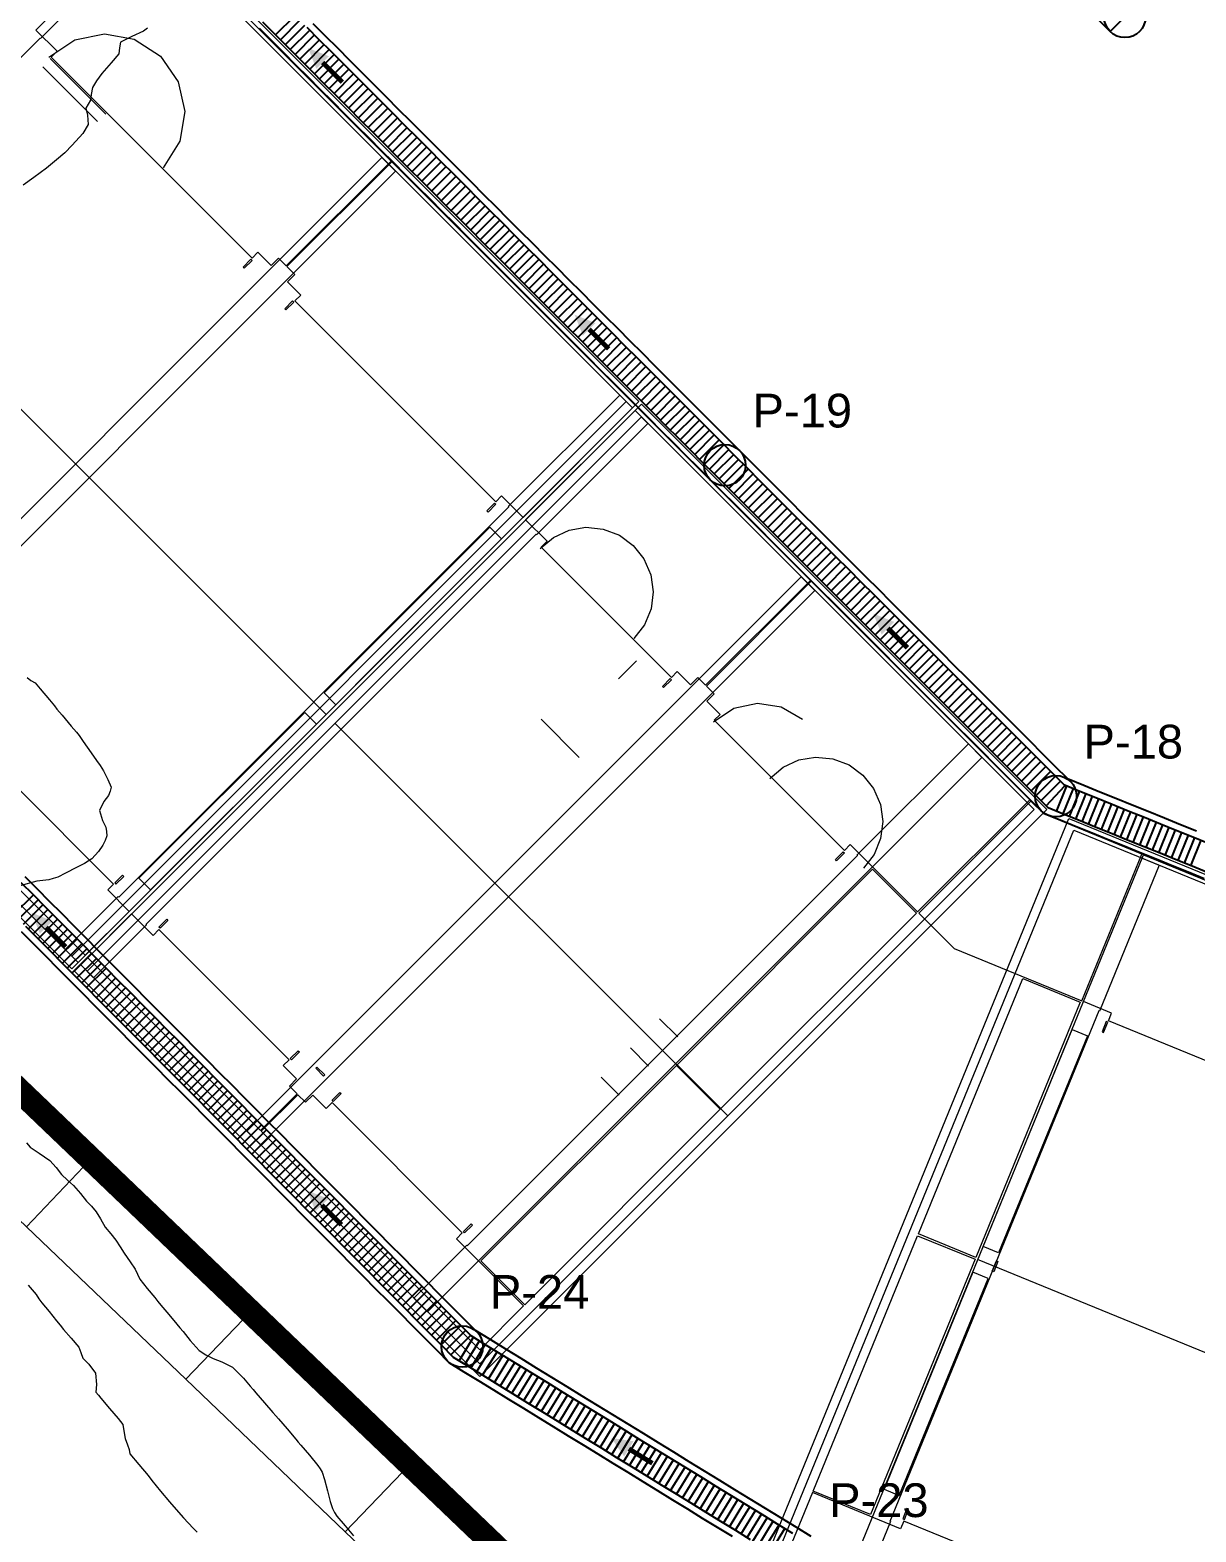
# Model space of a CAD drawing. Header units: metres. Extents: x 354768 to 355417, y 9249536 to 9250102.
# Drawn here: x 354851.92 to 354868.83, y 9249812.73 to 9249834.51 of the extents above; entities that cross this region are included whole.
import ezdxf
from ezdxf.enums import TextEntityAlignment as Align

# ---------------------------------------------------------------- set-up
doc = ezdxf.new("R2010")
doc.units = ezdxf.units.M
doc.header["$LTSCALE"] = 0.25
doc.linetypes.add('DASHED', pattern=[1.524, 1.27, -0.254])
for name, color, linetype, lineweight in [('ARQ-BASE', 8, 'CONTINUOUS', 13), ('ARQ-TECHO', 8, 'CONTINUOUS', 13), ('ARQ-VEREDA', 9, 'CONTINUOUS', 9), ('CUNETA-S1', 5, 'CONTINUOUS', 35), ('LIMITE-INTERV', 1, 'DASHED', 70)]:
    doc.layers.add(name, color=color, linetype=linetype, lineweight=lineweight)
for name, color, linetype, true_color in [('CUN-FLUJO', 1, 'CONTINUOUS', 0xe60000), ('CUN-REJ-BORDE', 4, 'CONTINUOUS', 0x00aae6), ('CUN-REJ-PLATINA', 4, 'CONTINUOUS', 0x78cdf0)]:
    doc.layers.add(name, color=color, linetype=linetype, true_color=true_color)
doc.layers.add('CURVAS', color=33, linetype='CONTINUOUS', lineweight=13, true_color=0xb08860)
doc.layers.add('NUDOS', color=7, linetype='CONTINUOUS')
doc.layers.add('TEXTOS', color=7, linetype='CONTINUOUS')
doc.styles.get("Standard").update_dxf_attribs({"font": 'arial.ttf'})

# ---------------------------------------------------------------- blocks, each defined once
blk = doc.blocks.new('ARQUITECTURA_BASE')
at = {"layer": 'ARQ-BASE'}
for points in [[(354858.593, 9249827.301), (354856.189, 9249824.897)], [(354858.762, 9249827.131), (354858.593, 9249827.301)], [(354856.358, 9249824.727), (354858.762, 9249827.131)], [(354856.189, 9249824.897), (354856.358, 9249824.727)], [(354855.906, 9249824.614), (354853.502, 9249822.21)], [(354853.671, 9249822.04), (354856.075, 9249824.444)], [(354856.075, 9249824.444), (354855.906, 9249824.614)], [(354853.502, 9249822.21), (354853.671, 9249822.04)], [(354865.746, 9249816.869), (354867.034, 9249820.016)], [(354867.256, 9249819.925), (354865.968, 9249816.778)], [(354867.034, 9249820.016), (354867.256, 9249819.925)], [(354865.968, 9249816.778), (354865.746, 9249816.869)], [(354865.595, 9249816.499), (354864.307, 9249813.352)], [(354864.529, 9249813.261), (354865.817, 9249816.408)], [(354865.817, 9249816.408), (354865.595, 9249816.499)], [(354864.307, 9249813.352), (354864.529, 9249813.261)]]:
    blk.add_lwpolyline(points, dxfattribs=at)
at = {"layer": 'ARQ-TECHO'}
for points in [[(354838.681, 9249851.194), (354860.753, 9249829.122)], [(354838.681, 9249851.01), (354860.569, 9249829.122)], [(354856.217, 9249824.586), (354834.236, 9249846.566)], [(354852.529, 9249820.898), (354830.457, 9249842.97)], [(354852.529, 9249821.082), (354830.641, 9249842.97)], [(354853.689, 9249836.002), (354852.073, 9249834.386)], [(354852.193, 9249834.117), (354852.571, 9249834.369), (354853.001, 9249834.455), (354853.432, 9249834.376), (354853.813, 9249834.13), (354854.071, 9249833.757), (354854.165, 9249833.329), (354854.093, 9249832.897), (354853.854, 9249832.511)], [(354852.07, 9249834.39), (354846.413, 9249828.733)], [(354852.073, 9249834.386), (354852.07, 9249834.39)], [(354853.021, 9249833.29), (354852.215, 9249834.096)], [(354852.901, 9249833.184), (354852.109, 9249833.976)], [(354848.987, 9249824.625), (354857.026, 9249832.663)], [(354857.224, 9249832.465), (354849.185, 9249824.427)], [(354857.026, 9249832.663), (354857.224, 9249832.465)], [(354860.474, 9249829.217), (354858.858, 9249827.601)], [(354860.661, 9249829.03), (354860.474, 9249829.217)], [(354860.753, 9249829.122), (354852.529, 9249820.898)], [(354860.569, 9249829.122), (354852.529, 9249821.082)], [(354860.788, 9249829.086), (354852.565, 9249820.863)], [(354852.621, 9249820.99), (354860.661, 9249829.03)], [(354852.657, 9249820.955), (354860.697, 9249828.994)], [(354860.697, 9249828.994), (354860.884, 9249828.807)], [(354866.668, 9249823.207), (354860.788, 9249829.086)], [(354860.788, 9249828.902), (354852.749, 9249820.863)], [(354860.884, 9249828.807), (354859.268, 9249827.191)], [(354866.484, 9249823.207), (354860.788, 9249828.902)], [(354858.865, 9249827.594), (354853.208, 9249821.938)], [(354858.858, 9249827.601), (354858.865, 9249827.594)], [(354859.321, 9249826.99), (354859.514, 9249827.153), (354859.739, 9249827.257), (354859.984, 9249827.299), (354860.235, 9249827.274), (354860.471, 9249827.184), (354860.671, 9249827.037), (354860.825, 9249826.843), (354860.925, 9249826.612), (354860.96, 9249826.362), (354860.928, 9249826.116), (354860.832, 9249825.886), (354860.677, 9249825.687)], [(354859.261, 9249827.198), (354853.604, 9249821.541)], [(354859.268, 9249827.191), (354859.261, 9249827.198)], [(354855.068, 9249818.543), (354863.108, 9249826.583)], [(354863.108, 9249826.583), (354863.306, 9249826.385)], [(354863.306, 9249826.385), (354855.266, 9249818.345)], [(354860.72, 9249825.365), (354860.458, 9249825.103)], [(354861.832, 9249824.48), (354862.131, 9249824.677), (354862.472, 9249824.749), (354862.815, 9249824.695), (354863.126, 9249824.515)], [(354856.344, 9249824.458), (354862.04, 9249818.763)], [(354859.334, 9249824.517), (354859.888, 9249823.962)], [(354862.652, 9249823.659), (354862.845, 9249823.822), (354863.07, 9249823.926), (354863.314, 9249823.968), (354863.565, 9249823.944), (354863.801, 9249823.854), (354864.001, 9249823.707), (354864.156, 9249823.513), (354864.256, 9249823.281), (354864.29, 9249823.031), (354864.258, 9249822.785), (354864.163, 9249822.556), (354864.008, 9249822.357)], [(354865.53, 9249824.161), (354863.914, 9249822.546)], [(354865.728, 9249823.963), (354865.53, 9249824.161)], [(354857.688, 9249815.924), (354865.728, 9249823.963)], [(354858.444, 9249814.983), (354866.668, 9249823.207)], [(354858.444, 9249815.167), (354866.484, 9249823.207)], [(354862.585, 9249812.312), (354866.989, 9249823.075)], [(354862.754, 9249812.383), (354867.06, 9249822.906)], [(354866.989, 9249823.075), (354884.032, 9249816.101)], [(354867.06, 9249822.906), (354883.863, 9249816.03)], [(354863.921, 9249822.538), (354858.264, 9249816.882)], [(354863.745, 9249811.977), (354868.051, 9249822.501)], [(354863.914, 9249822.546), (354863.921, 9249822.538)], [(354868.051, 9249822.501), (354868.296, 9249822.4)], [(354868.296, 9249822.4), (354867.43, 9249820.285)], [(354853.201, 9249821.945), (354852.434, 9249821.177)], [(354853.208, 9249821.938), (354853.201, 9249821.945)], [(354853.611, 9249821.534), (354852.844, 9249820.767)], [(354853.604, 9249821.541), (354853.611, 9249821.534)], [(354852.434, 9249821.177), (354852.621, 9249820.99)], [(354852.844, 9249820.767), (354852.657, 9249820.955)], [(354852.565, 9249820.863), (354858.444, 9249814.983)], [(354852.749, 9249820.863), (354858.444, 9249815.167)], [(354867.421, 9249820.289), (354864.391, 9249812.885)], [(354867.43, 9249820.285), (354867.421, 9249820.289)], [(354861.315, 9249819.912), (354861.053, 9249820.173)], [(354860.891, 9249819.487), (354860.629, 9249819.749)], [(354860.467, 9249819.063), (354860.205, 9249819.325)], [(354855.266, 9249818.345), (354855.068, 9249818.543)], [(354858.257, 9249816.889), (354857.49, 9249816.121)], [(354858.264, 9249816.882), (354858.257, 9249816.889)], [(354865.656, 9249816.689), (354881.575, 9249810.176)], [(354857.49, 9249816.121), (354857.688, 9249815.924)], [(354864.401, 9249812.881), (354863.99, 9249811.877)], [(354864.391, 9249812.885), (354864.401, 9249812.881)]]:
    blk.add_lwpolyline(points, dxfattribs=at)
for points in [[(354855.124, 9249831.187), (354855.142, 9249831.169), (354855.029, 9249831.056), (354855.011, 9249831.073), (354855.124, 9249831.187)], [(354855.729, 9249830.582), (354855.747, 9249830.564), (354855.634, 9249830.451), (354855.616, 9249830.469), (354855.729, 9249830.582)], [(354858.66, 9249827.651), (354858.678, 9249827.633), (354858.565, 9249827.52), (354858.547, 9249827.538), (354858.66, 9249827.651)], [(354861.206, 9249825.105), (354861.223, 9249825.088), (354861.11, 9249824.974), (354861.093, 9249824.992), (354861.206, 9249825.105)], [(354863.716, 9249822.595), (354863.734, 9249822.577), (354863.62, 9249822.464), (354863.603, 9249822.482), (354863.716, 9249822.595)], [(354853.282, 9249822.238), (354853.265, 9249822.256), (354853.152, 9249822.143), (354853.169, 9249822.125), (354853.282, 9249822.238)], [(354853.905, 9249821.616), (354853.922, 9249821.598), (354853.809, 9249821.485), (354853.792, 9249821.503), (354853.905, 9249821.616)], [(354867.492, 9249819.974), (354867.553, 9249820.122), (354867.529, 9249820.131), (354867.469, 9249819.983), (354867.492, 9249819.974)], [(354855.81, 9249819.71), (354855.828, 9249819.692), (354855.715, 9249819.579), (354855.697, 9249819.597), (354855.81, 9249819.71)], [(354856.196, 9249819.36), (354856.178, 9249819.342), (354856.065, 9249819.456), (354856.083, 9249819.473), (354856.196, 9249819.36)], [(354856.415, 9249819.105), (354856.433, 9249819.088), (354856.32, 9249818.975), (354856.302, 9249818.992), (354856.415, 9249819.105)], [(354858.321, 9249817.2), (354858.338, 9249817.182), (354858.225, 9249817.069), (354858.208, 9249817.087), (354858.321, 9249817.2)], [(354865.96, 9249816.652), (354865.899, 9249816.504), (354865.876, 9249816.513), (354865.937, 9249816.661), (354865.96, 9249816.652)], [(354864.602, 9249812.912), (354864.663, 9249813.06), (354864.64, 9249813.07), (354864.579, 9249812.922), (354864.602, 9249812.912)]]:
    blk.add_lwpolyline(points, close=True, dxfattribs=at)
at = {"layer": 'ARQ-VEREDA'}
for points in [[(354853.634, 9249836.135), (354852.008, 9249834.508)], [(354857.159, 9249832.61), (354853.634, 9249836.135)], [(354852.008, 9249834.508), (354852.314, 9249834.202)], [(354852.314, 9249834.202), (354852.229, 9249834.117)], [(354852.229, 9249834.117), (354855.142, 9249831.204)], [(354855.639, 9249831.089), (354857.159, 9249832.61)], [(354857.17, 9249832.599), (354855.649, 9249831.079)], [(354860.7, 9249829.069), (354857.17, 9249832.599)], [(354855.142, 9249831.204), (354855.227, 9249831.289)], [(354855.227, 9249831.289), (354855.421, 9249831.095)], [(354855.421, 9249831.095), (354855.527, 9249831.201)], [(354855.527, 9249831.201), (354855.639, 9249831.089)], [(354855.649, 9249831.079), (354855.761, 9249830.967)], [(354855.761, 9249830.967), (354855.655, 9249830.861)], [(354855.655, 9249830.861), (354855.849, 9249830.667)], [(354855.849, 9249830.667), (354855.764, 9249830.582)], [(354855.764, 9249830.582), (354858.678, 9249827.669)], [(354859.074, 9249827.442), (354860.7, 9249829.069)], [(354859.109, 9249827.407), (354860.735, 9249829.033)], [(354860.735, 9249829.033), (354863.24, 9249826.528)], [(354858.678, 9249827.669), (354858.762, 9249827.754)], [(354858.762, 9249827.754), (354859.074, 9249827.442)], [(354859.42, 9249827.096), (354859.109, 9249827.407)], [(354859.335, 9249827.011), (354859.42, 9249827.096)], [(354861.223, 9249825.123), (354859.335, 9249827.011)], [(354863.24, 9249826.528), (354861.72, 9249825.008)], [(354861.731, 9249824.997), (354863.251, 9249826.518)], [(354863.251, 9249826.518), (354866.421, 9249823.348)], [(354861.308, 9249825.208), (354861.223, 9249825.123)], [(354861.503, 9249825.013), (354861.308, 9249825.208)], [(354861.609, 9249825.119), (354861.503, 9249825.013)], [(354861.72, 9249825.008), (354861.609, 9249825.119)], [(354853.134, 9249822.125), (354850.221, 9249825.038)], [(354861.842, 9249824.886), (354861.731, 9249824.997)], [(354861.736, 9249824.78), (354861.842, 9249824.886)], [(354849.194, 9249824.623), (354852.724, 9249821.093)], [(354861.93, 9249824.586), (354861.736, 9249824.78)], [(354861.846, 9249824.501), (354861.93, 9249824.586)], [(354863.734, 9249822.613), (354861.846, 9249824.501)], [(354866.421, 9249823.348), (354864.794, 9249821.722)], [(354866.438, 9249823.33), (354864.812, 9249821.704), (354865.326, 9249821.19), (354867.177, 9249820.432), (354868.048, 9249822.561), (354866.626, 9249823.143), (354866.438, 9249823.33)], [(354863.818, 9249822.698), (354863.734, 9249822.613)], [(354864.794, 9249821.722), (354863.818, 9249822.698)], [(354867.2, 9249820.423), (354868.071, 9249822.551)], [(354868.071, 9249822.551), (354873.055, 9249820.512)], [(354861.306, 9249819.507), (354864.14, 9249822.34)], [(354864.14, 9249822.34), (354864.777, 9249821.704)], [(354853.049, 9249822.04), (354853.134, 9249822.125)], [(354853.36, 9249821.729), (354853.049, 9249822.04)], [(354852.724, 9249821.093), (354853.36, 9249821.729)], [(354852.759, 9249821.057), (354853.396, 9249821.693)], [(354853.396, 9249821.693), (354853.707, 9249821.382)], [(354864.777, 9249821.704), (354861.943, 9249818.87)], [(354853.707, 9249821.382), (354853.792, 9249821.467)], [(354853.792, 9249821.467), (354855.68, 9249819.579)], [(354855.264, 9249818.552), (354852.759, 9249821.057)], [(354864.806, 9249817.054), (354866.321, 9249820.756)], [(354866.321, 9249820.756), (354867.154, 9249820.415)], [(354867.154, 9249820.415), (354865.639, 9249816.713)], [(354867.608, 9249820.256), (354867.2, 9249820.423)], [(354867.562, 9249820.145), (354867.608, 9249820.256)], [(354871.745, 9249818.433), (354867.562, 9249820.145)], [(354855.68, 9249819.579), (354855.595, 9249819.494)], [(354855.595, 9249819.494), (354855.789, 9249819.3)], [(354858.462, 9249816.662), (354861.296, 9249819.496)], [(354861.296, 9249819.496), (354861.932, 9249818.86)], [(354861.943, 9249818.87), (354861.306, 9249819.507)], [(354855.789, 9249819.3), (354855.683, 9249819.194)], [(354855.683, 9249819.194), (354855.795, 9249819.083)], [(354855.795, 9249819.083), (354855.264, 9249818.552)], [(354855.275, 9249818.542), (354855.805, 9249819.072)], [(354855.805, 9249819.072), (354855.917, 9249818.961)], [(354855.917, 9249818.961), (354856.023, 9249819.067)], [(354856.023, 9249819.067), (354856.217, 9249818.872)], [(354856.217, 9249818.872), (354856.302, 9249818.957)], [(354856.302, 9249818.957), (354858.19, 9249817.069)], [(354861.932, 9249818.86), (354859.098, 9249816.026)], [(354858.444, 9249815.372), (354855.275, 9249818.542)], [(354858.19, 9249817.069), (354858.105, 9249816.984)], [(354863.28, 9249813.324), (354864.795, 9249817.026)], [(354864.795, 9249817.026), (354865.628, 9249816.685)], [(354865.639, 9249816.713), (354864.806, 9249817.054)], [(354858.105, 9249816.984), (354859.081, 9249816.008)], [(354859.098, 9249816.026), (354858.462, 9249816.662)], [(354865.628, 9249816.685), (354864.113, 9249812.983)], [(354859.081, 9249816.008), (354858.444, 9249815.372)], [(354859.636, 9249811.388), (354859.636, 9249811.388), (354857.324, 9249813.6), (354856.494, 9249812.733), (354858.971, 9249810.363), (354861.29, 9249809.414), (354861.745, 9249810.525)], [(354863.27, 9249813.301), (354862.929, 9249812.468)], [(354864.547, 9249812.778), (354863.27, 9249813.301)], [(354864.113, 9249812.983), (354863.28, 9249813.324)], [(354864.593, 9249812.889), (354864.547, 9249812.778)], [(354868.776, 9249811.177), (354864.593, 9249812.889)]]:
    blk.add_lwpolyline(points, dxfattribs=at)
for points in [[(354849.558, 9249819.37), (354851.87, 9249817.158), (354852.7, 9249818.025), (354850.388, 9249820.237), (354849.558, 9249819.37)], [(354851.87, 9249817.158), (354854.182, 9249814.945), (354855.012, 9249815.812), (354852.7, 9249818.025), (354851.87, 9249817.158)], [(354854.182, 9249814.945), (354856.494, 9249812.733), (354857.324, 9249813.6), (354855.012, 9249815.812), (354854.182, 9249814.945)]]:
    blk.add_lwpolyline(points, close=True, dxfattribs=at)
blk = doc.blocks.new('CURVAS_DE_NIVEL')
at = {"layer": 'CURVAS'}
for points in [[(354851.895, 9249816.31), (354852.01, 9249816.173), (354852.051, 9249816.114), (354852.092, 9249816.055), (354852.198, 9249815.926), (354852.307, 9249815.793), (354852.358, 9249815.731), (354852.41, 9249815.669), (354852.52, 9249815.542), (354852.628, 9249815.41), (354852.659, 9249815.331), (354852.689, 9249815.251), (354852.774, 9249815.164), (354852.871, 9249815.035), (354852.886, 9249814.867), (354852.879, 9249814.757), (354852.913, 9249814.715), (354852.95, 9249814.673), (354853.075, 9249814.523), (354853.2, 9249814.374), (354853.236, 9249814.333), (354853.269, 9249814.291), (354853.285, 9249814.196), (354853.303, 9249814.084), (354853.335, 9249813.995), (354853.362, 9249813.929), (354853.371, 9249813.864), (354853.501, 9249813.708), (354853.635, 9249813.55), (354853.687, 9249813.476), (354853.816, 9249813.323), (354853.946, 9249813.169), (354854.009, 9249813.094), (354854.15, 9249812.938), (354854.289, 9249812.785), (354854.348, 9249812.726)], [(354853.624, 9249834.536), (354853.566, 9249834.492), (354853.4, 9249834.417), (354853.236, 9249834.334), (354853.22, 9249834.253), (354853.208, 9249834.167), (354853.098, 9249834.036), (354852.963, 9249833.882), (354852.884, 9249833.772), (354852.828, 9249833.678), (354852.81, 9249833.577), (354852.8, 9249833.492), (354852.766, 9249833.435), (354852.734, 9249833.378), (354852.755, 9249833.277), (354852.766, 9249833.14), (354852.686, 9249833.01), (354852.534, 9249832.839), (354852.425, 9249832.73), (354852.308, 9249832.628), (354852.16, 9249832.507), (354851.979, 9249832.371), (354851.823, 9249832.262)], [(354851.879, 9249825.121), (354851.936, 9249825.079), (354851.996, 9249825.045), (354852.07, 9249824.958), (354852.203, 9249824.799), (354852.276, 9249824.712), (354852.312, 9249824.663), (354852.386, 9249824.575), (354852.521, 9249824.415), (354852.595, 9249824.327), (354852.634, 9249824.281), (354852.695, 9249824.193), (354852.811, 9249824.028), (354852.887, 9249823.919), (354852.939, 9249823.844), (354852.988, 9249823.767), (354853.051, 9249823.642), (354853.098, 9249823.532), (354853.083, 9249823.471), (354853.06, 9249823.411), (354852.994, 9249823.323), (354852.93, 9249823.191), (354852.971, 9249823.05), (354853.021, 9249822.952), (354853.033, 9249822.89), (354853.038, 9249822.827), (354853.013, 9249822.76), (354852.978, 9249822.688), (354852.917, 9249822.6), (354852.819, 9249822.491), (354852.712, 9249822.423), (354852.595, 9249822.365), (354852.439, 9249822.284), (354852.324, 9249822.228), (354852.259, 9249822.207), (354852.194, 9249822.189), (354852.023, 9249822.166), (354851.776, 9249822.102)], [(354851.871, 9249818.374), (354851.926, 9249818.309), (354852.053, 9249818.226), (354852.21, 9249818.117), (354852.301, 9249818.014), (354852.38, 9249817.915), (354852.467, 9249817.834), (354852.554, 9249817.753), (354852.652, 9249817.637), (354852.74, 9249817.53), (354852.812, 9249817.453), (354852.881, 9249817.375), (354852.944, 9249817.27), (354853.014, 9249817.152), (354853.092, 9249817.052), (354853.165, 9249816.96), (354853.228, 9249816.867), (354853.289, 9249816.773), (354853.376, 9249816.649), (354853.447, 9249816.543), (354853.48, 9249816.471), (354853.514, 9249816.399), (354853.623, 9249816.262), (354853.732, 9249816.13), (354853.776, 9249816.074), (354853.821, 9249816.018), (354853.936, 9249815.882), (354854.051, 9249815.745), (354854.097, 9249815.691), (354854.143, 9249815.636), (354854.244, 9249815.509), (354854.374, 9249815.363), (354854.472, 9249815.299), (354854.578, 9249815.244), (354854.706, 9249815.196), (354854.86, 9249815.119), (354855.019, 9249814.96), (354855.113, 9249814.844), (354855.156, 9249814.797), (354855.198, 9249814.75), (354855.321, 9249814.605), (354855.442, 9249814.461), (354855.485, 9249814.417), (354855.527, 9249814.373), (354855.652, 9249814.225), (354855.776, 9249814.078), (354855.813, 9249814.034), (354855.849, 9249813.991), (354855.974, 9249813.843), (354856.098, 9249813.695), (354856.131, 9249813.648), (354856.161, 9249813.6), (354856.191, 9249813.494), (354856.235, 9249813.329), (354856.277, 9249813.171), (354856.307, 9249813.069), (354856.338, 9249813.015), (354856.373, 9249812.962), (354856.494, 9249812.818), (354856.615, 9249812.675)]]:
    blk.add_lwpolyline(points, dxfattribs=at)
blk = doc.blocks.new('LIMITE_DE_INTERVENCION')
at = {"layer": 'LIMITE-INTERV', "const_width": 0.35}
blk.add_lwpolyline([(354813.64, 9249855.63), (354841.92, 9249883.91), (354871.13, 9249854.7), (354916.13, 9249854.7), (354916.13, 9249869.58), (354977.74, 9249869.58), (354977.74, 9249785.21), (354976.37, 9249784.1), (354969.93, 9249785.38), (354969.93, 9249791.81), (354955.81, 9249791.81), (354948.88, 9249794.19), (354936.64, 9249794.19), (354936.64, 9249792.02), (354926.97, 9249793.95), (354926.97, 9249800.53), (354919.17, 9249800.53), (354919.17, 9249802.42), (354907.61, 9249802.61), (354883.57, 9249802.61), (354879.56, 9249803.41), (354859.72, 9249811.52)], close=True, dxfattribs=at)
blk = doc.blocks.new('CUNETAS_SISTEMA_1_OESTE')
at = {"layer": 'CUN-FLUJO', "const_width": 0.07}
for points in [[(354856.45, 9249833.755), (354856.167, 9249834.038)], [(354860.315, 9249829.887), (354860.032, 9249830.17)], [(354864.647, 9249825.553), (354864.365, 9249825.835)], [(354852.438, 9249821.216), (354852.156, 9249821.499)], [(354856.437, 9249817.186), (354856.155, 9249817.47)], [(354860.948, 9249813.727), (354860.607, 9249813.936)]]:
    blk.add_lwpolyline(points, dxfattribs=at)
at = {"layer": 'CUN-FLUJO', "true_color": 0xe60000}
for points in [[(354855.955, 9249834.25), (354856.075, 9249833.946), (354856.259, 9249834.13)], [(354859.82, 9249830.382), (354859.94, 9249830.078), (354860.124, 9249830.261)], [(354864.153, 9249826.047), (354864.273, 9249825.743), (354864.457, 9249825.927)], [(354851.945, 9249821.712), (354852.064, 9249821.408), (354852.248, 9249821.591)], [(354855.944, 9249817.683), (354856.063, 9249817.379), (354856.247, 9249817.562)], [(354860.352, 9249814.093), (354860.539, 9249813.825), (354860.675, 9249814.047)]]:
    blk.add_solid(points, dxfattribs=at)
at = {"layer": 'CUN-REJ-BORDE'}
for points in [[(354867.8, 9249834.7), (354867.588, 9249834.488), (354867.411, 9249834.665)], [(354856.026, 9249834.604), (354856.203, 9249834.427), (354856.379, 9249834.25), (354856.556, 9249834.073), (354856.733, 9249833.896), (354856.91, 9249833.719), (354857.086, 9249833.542), (354857.263, 9249833.365), (354857.44, 9249833.189), (354857.617, 9249833.012), (354857.793, 9249832.835), (354857.97, 9249832.658), (354858.147, 9249832.481), (354858.324, 9249832.304), (354858.5, 9249832.127), (354858.677, 9249831.95), (354858.854, 9249831.773), (354859.031, 9249831.596), (354859.207, 9249831.419), (354859.384, 9249831.243), (354859.561, 9249831.066), (354859.738, 9249830.889), (354859.914, 9249830.712), (354860.091, 9249830.535), (354860.268, 9249830.358), (354860.445, 9249830.181), (354860.621, 9249830.004), (354860.798, 9249829.827), (354860.975, 9249829.65), (354861.152, 9249829.474), (354861.328, 9249829.297), (354861.505, 9249829.12), (354861.682, 9249828.943), (354861.859, 9249828.766), (354862.035, 9249828.589), (354862.212, 9249828.412), (354862.395, 9249828.229), (354862.578, 9249828.046), (354862.761, 9249827.863), (354862.944, 9249827.68), (354863.127, 9249827.497), (354863.31, 9249827.314), (354863.493, 9249827.131), (354863.676, 9249826.948), (354863.859, 9249826.765), (354864.042, 9249826.582), (354864.225, 9249826.4), (354864.408, 9249826.217), (354864.591, 9249826.034), (354864.774, 9249825.851), (354864.957, 9249825.668), (354865.14, 9249825.485), (354865.322, 9249825.302), (354865.505, 9249825.119), (354865.688, 9249824.936), (354865.871, 9249824.753), (354866.054, 9249824.57), (354866.237, 9249824.387), (354866.42, 9249824.204), (354866.603, 9249824.021), (354866.786, 9249823.838), (354866.969, 9249823.655), (354867.203, 9249823.56), (354867.437, 9249823.465), (354867.671, 9249823.371), (354867.905, 9249823.276), (354868.139, 9249823.181), (354868.373, 9249823.086), (354868.607, 9249822.991), (354868.841, 9249822.896)], [(354855.936, 9249834.552), (354856.113, 9249834.375), (354856.291, 9249834.197), (354856.468, 9249834.02), (354856.645, 9249833.842), (354856.823, 9249833.665), (354857, 9249833.487), (354857.177, 9249833.31), (354857.354, 9249833.133), (354857.532, 9249832.955), (354857.709, 9249832.778), (354857.886, 9249832.6), (354858.064, 9249832.423), (354858.241, 9249832.245), (354858.418, 9249832.068), (354858.596, 9249831.89), (354858.773, 9249831.713), (354858.95, 9249831.535), (354859.127, 9249831.358), (354859.305, 9249831.181), (354859.482, 9249831.003), (354859.659, 9249830.826), (354859.837, 9249830.648), (354860.014, 9249830.471), (354860.191, 9249830.293), (354860.368, 9249830.116), (354860.546, 9249829.938), (354860.723, 9249829.761), (354860.9, 9249829.584), (354861.078, 9249829.406), (354861.255, 9249829.229), (354861.432, 9249829.051), (354861.61, 9249828.874), (354861.787, 9249828.696), (354861.964, 9249828.519), (354862.141, 9249828.341), (354862.325, 9249828.158), (354862.508, 9249827.974), (354862.692, 9249827.791), (354862.875, 9249827.607), (354863.059, 9249827.424), (354863.243, 9249827.24), (354863.426, 9249827.057), (354863.61, 9249826.873), (354863.793, 9249826.69), (354863.977, 9249826.506), (354864.16, 9249826.323), (354864.344, 9249826.139), (354864.527, 9249825.956), (354864.711, 9249825.772), (354864.894, 9249825.589), (354865.078, 9249825.405), (354865.261, 9249825.222), (354865.445, 9249825.038), (354865.628, 9249824.855), (354865.812, 9249824.671), (354865.995, 9249824.488), (354866.179, 9249824.304), (354866.362, 9249824.121), (354866.546, 9249823.937), (354866.729, 9249823.754), (354866.913, 9249823.57), (354867.147, 9249823.475), (354867.381, 9249823.38), (354867.616, 9249823.285), (354867.85, 9249823.19), (354868.084, 9249823.095), (354868.319, 9249823), (354868.553, 9249822.905), (354868.787, 9249822.81), (354869.022, 9249822.715)], [(354868.952, 9249822.204), (354868.72, 9249822.298), (354868.488, 9249822.392), (354868.256, 9249822.486), (354868.024, 9249822.58), (354867.792, 9249822.674), (354867.559, 9249822.768), (354867.327, 9249822.863), (354867.095, 9249822.957), (354866.863, 9249823.051), (354866.631, 9249823.145), (354866.452, 9249823.324), (354866.272, 9249823.504), (354866.093, 9249823.683), (354865.913, 9249823.862), (354865.734, 9249824.042), (354865.555, 9249824.221), (354865.375, 9249824.4), (354865.196, 9249824.58), (354865.017, 9249824.759), (354864.837, 9249824.939), (354864.658, 9249825.118), (354864.478, 9249825.297), (354864.299, 9249825.477), (354864.12, 9249825.656), (354863.94, 9249825.835), (354863.761, 9249826.015), (354863.582, 9249826.194), (354863.402, 9249826.374), (354863.223, 9249826.553), (354863.043, 9249826.732), (354862.864, 9249826.912), (354862.685, 9249827.091), (354862.505, 9249827.27), (354862.326, 9249827.45), (354862.147, 9249827.629), (354861.967, 9249827.808), (354861.788, 9249827.988), (354861.611, 9249828.165), (354861.434, 9249828.342), (354861.258, 9249828.519), (354861.081, 9249828.695), (354860.904, 9249828.872), (354860.727, 9249829.049), (354860.551, 9249829.226), (354860.374, 9249829.403), (354860.197, 9249829.58), (354860.02, 9249829.757), (354859.844, 9249829.934), (354859.667, 9249830.111), (354859.49, 9249830.288), (354859.313, 9249830.465), (354859.137, 9249830.641), (354858.96, 9249830.818), (354858.783, 9249830.995), (354858.606, 9249831.172), (354858.43, 9249831.349), (354858.253, 9249831.526), (354858.076, 9249831.703), (354857.899, 9249831.88), (354857.723, 9249832.057), (354857.546, 9249832.234), (354857.369, 9249832.411), (354857.192, 9249832.587), (354857.016, 9249832.764), (354856.839, 9249832.941), (354856.662, 9249833.118), (354856.485, 9249833.295), (354856.309, 9249833.472), (354856.132, 9249833.649), (354855.955, 9249833.826), (354855.778, 9249834.003), (354855.601, 9249834.18), (354855.425, 9249834.356), (354855.248, 9249834.533)], [(354851.848, 9249822.235), (354852.025, 9249822.057), (354852.201, 9249821.88), (354852.378, 9249821.702), (354852.554, 9249821.524), (354852.731, 9249821.346), (354852.907, 9249821.169), (354853.084, 9249820.991), (354853.26, 9249820.813), (354853.437, 9249820.635), (354853.613, 9249820.457), (354853.789, 9249820.28), (354853.966, 9249820.102), (354854.142, 9249819.924), (354854.319, 9249819.746), (354854.495, 9249819.568), (354854.672, 9249819.391), (354854.848, 9249819.213), (354855.025, 9249819.035), (354855.201, 9249818.857), (354855.378, 9249818.679), (354855.554, 9249818.502), (354855.731, 9249818.324), (354855.907, 9249818.146), (354856.084, 9249817.968), (354856.26, 9249817.79), (354856.436, 9249817.613), (354856.613, 9249817.435), (354856.789, 9249817.257), (354856.966, 9249817.079), (354857.142, 9249816.901), (354857.319, 9249816.724), (354857.495, 9249816.546), (354857.672, 9249816.368), (354857.848, 9249816.19), (354858.025, 9249816.012), (354858.201, 9249815.835), (354858.378, 9249815.657), (354858.599, 9249815.521), (354858.82, 9249815.385), (354859.042, 9249815.249), (354859.263, 9249815.113), (354859.484, 9249814.978), (354859.706, 9249814.842), (354859.927, 9249814.706), (354860.148, 9249814.57), (354860.37, 9249814.434), (354860.591, 9249814.298), (354860.812, 9249814.162), (354861.034, 9249814.026), (354861.255, 9249813.891), (354861.476, 9249813.755), (354861.698, 9249813.619), (354861.919, 9249813.483), (354862.14, 9249813.347), (354862.362, 9249813.211), (354862.583, 9249813.075), (354862.805, 9249812.94), (354863.026, 9249812.804), (354863.247, 9249812.668)], [(354862.108, 9249812.663), (354861.892, 9249812.795), (354861.676, 9249812.928), (354861.46, 9249813.061), (354861.244, 9249813.193), (354861.028, 9249813.326), (354860.812, 9249813.459), (354860.596, 9249813.591), (354860.38, 9249813.724), (354860.163, 9249813.857), (354859.947, 9249813.989), (354859.731, 9249814.122), (354859.515, 9249814.255), (354859.299, 9249814.387), (354859.083, 9249814.52), (354858.867, 9249814.653), (354858.651, 9249814.785), (354858.435, 9249814.918), (354858.219, 9249815.05), (354858.002, 9249815.183), (354857.825, 9249815.362), (354857.648, 9249815.54), (354857.471, 9249815.719), (354857.294, 9249815.897), (354857.116, 9249816.076), (354856.939, 9249816.254), (354856.762, 9249816.433), (354856.585, 9249816.611), (354856.408, 9249816.79), (354856.23, 9249816.968), (354856.053, 9249817.147), (354855.876, 9249817.325), (354855.699, 9249817.504), (354855.522, 9249817.683), (354855.345, 9249817.861), (354855.167, 9249818.04), (354854.99, 9249818.218), (354854.813, 9249818.397), (354854.636, 9249818.575), (354854.459, 9249818.754), (354854.281, 9249818.932), (354854.104, 9249819.111), (354853.927, 9249819.289), (354853.75, 9249819.468), (354853.573, 9249819.646), (354853.395, 9249819.825), (354853.218, 9249820.003), (354853.041, 9249820.182), (354852.864, 9249820.36), (354852.687, 9249820.539), (354852.509, 9249820.718), (354852.332, 9249820.896), (354852.155, 9249821.075), (354851.978, 9249821.253), (354851.801, 9249821.432)], [(354869.006, 9249822.29), (354868.774, 9249822.384), (354868.542, 9249822.478), (354868.31, 9249822.572), (354868.078, 9249822.666), (354867.846, 9249822.76), (354867.615, 9249822.854), (354867.383, 9249822.948), (354867.151, 9249823.042), (354866.919, 9249823.136), (354866.687, 9249823.23), (354866.508, 9249823.409), (354866.33, 9249823.588), (354866.151, 9249823.766), (354865.972, 9249823.945), (354865.793, 9249824.124), (354865.614, 9249824.303), (354865.435, 9249824.482), (354865.257, 9249824.661), (354865.078, 9249824.839), (354864.899, 9249825.018), (354864.72, 9249825.197), (354864.541, 9249825.376), (354864.362, 9249825.555), (354864.184, 9249825.734), (354864.005, 9249825.912), (354863.826, 9249826.091), (354863.647, 9249826.27), (354863.468, 9249826.449), (354863.289, 9249826.628), (354863.11, 9249826.807), (354862.932, 9249826.986), (354862.753, 9249827.164), (354862.574, 9249827.343), (354862.395, 9249827.522), (354862.216, 9249827.701), (354862.037, 9249827.88), (354861.859, 9249828.059), (354861.681, 9249828.236), (354861.504, 9249828.413), (354861.327, 9249828.591), (354861.149, 9249828.768), (354860.972, 9249828.946), (354860.795, 9249829.123), (354860.617, 9249829.301), (354860.44, 9249829.478), (354860.263, 9249829.656), (354860.086, 9249829.833), (354859.908, 9249830.011), (354859.731, 9249830.188), (354859.554, 9249830.365), (354859.376, 9249830.543), (354859.199, 9249830.72), (354859.022, 9249830.898), (354858.845, 9249831.075), (354858.667, 9249831.253), (354858.49, 9249831.43), (354858.313, 9249831.608), (354858.135, 9249831.785), (354857.958, 9249831.962), (354857.781, 9249832.14), (354857.603, 9249832.317), (354857.426, 9249832.495), (354857.249, 9249832.672), (354857.072, 9249832.85), (354856.894, 9249833.027), (354856.717, 9249833.205), (354856.54, 9249833.382), (354856.362, 9249833.56), (354856.185, 9249833.737), (354856.008, 9249833.914), (354855.83, 9249834.092), (354855.653, 9249834.269), (354855.476, 9249834.447), (354855.299, 9249834.624)], [(354851.791, 9249822.151), (354851.967, 9249821.974), (354852.144, 9249821.796), (354852.32, 9249821.618), (354852.496, 9249821.441), (354852.673, 9249821.263), (354852.849, 9249821.085), (354853.025, 9249820.908), (354853.202, 9249820.73), (354853.378, 9249820.552), (354853.554, 9249820.375), (354853.73, 9249820.197), (354853.907, 9249820.019), (354854.083, 9249819.842), (354854.259, 9249819.664), (354854.436, 9249819.486), (354854.612, 9249819.309), (354854.788, 9249819.131), (354854.965, 9249818.953), (354855.141, 9249818.776), (354855.317, 9249818.598), (354855.494, 9249818.42), (354855.67, 9249818.243), (354855.846, 9249818.065), (354856.023, 9249817.887), (354856.199, 9249817.71), (354856.375, 9249817.532), (354856.552, 9249817.354), (354856.728, 9249817.177), (354856.904, 9249816.999), (354857.081, 9249816.822), (354857.257, 9249816.644), (354857.433, 9249816.466), (354857.61, 9249816.289), (354857.786, 9249816.111), (354857.962, 9249815.933), (354858.139, 9249815.756), (354858.315, 9249815.578), (354858.537, 9249815.442), (354858.759, 9249815.305), (354858.981, 9249815.169), (354859.204, 9249815.033), (354859.426, 9249814.896), (354859.648, 9249814.76), (354859.87, 9249814.624), (354860.092, 9249814.487), (354860.314, 9249814.351), (354860.536, 9249814.215), (354860.758, 9249814.078), (354860.98, 9249813.942), (354861.202, 9249813.806), (354861.425, 9249813.669), (354861.647, 9249813.533), (354861.869, 9249813.397), (354862.091, 9249813.26), (354862.313, 9249813.124), (354862.535, 9249812.988), (354862.757, 9249812.851), (354862.979, 9249812.715)], [(354862.372, 9249812.618), (354862.157, 9249812.75), (354861.942, 9249812.882), (354861.726, 9249813.015), (354861.511, 9249813.147), (354861.296, 9249813.279), (354861.08, 9249813.411), (354860.865, 9249813.543), (354860.649, 9249813.676), (354860.434, 9249813.808), (354860.219, 9249813.94), (354860.003, 9249814.072), (354859.788, 9249814.204), (354859.573, 9249814.337), (354859.357, 9249814.469), (354859.142, 9249814.601), (354858.926, 9249814.733), (354858.711, 9249814.865), (354858.496, 9249814.998), (354858.28, 9249815.13), (354858.065, 9249815.262), (354857.888, 9249815.441), (354857.711, 9249815.619), (354857.533, 9249815.798), (354857.356, 9249815.976), (354857.179, 9249816.155), (354857.002, 9249816.333), (354856.825, 9249816.512), (354856.647, 9249816.69), (354856.47, 9249816.869), (354856.293, 9249817.047), (354856.116, 9249817.226), (354855.939, 9249817.404), (354855.762, 9249817.583), (354855.584, 9249817.761), (354855.407, 9249817.94), (354855.23, 9249818.118), (354855.053, 9249818.297), (354854.876, 9249818.476), (354854.698, 9249818.654), (354854.521, 9249818.833), (354854.344, 9249819.011), (354854.167, 9249819.19), (354853.99, 9249819.368), (354853.812, 9249819.547), (354853.635, 9249819.725), (354853.458, 9249819.904), (354853.281, 9249820.082), (354853.104, 9249820.261), (354852.927, 9249820.439), (354852.749, 9249820.618), (354852.572, 9249820.796), (354852.395, 9249820.975), (354852.218, 9249821.153), (354852.041, 9249821.332), (354851.863, 9249821.51)]]:
    blk.add_lwpolyline(points, dxfattribs=at)
at = {"layer": 'CUN-REJ-PLATINA'}
for p, q in [((354855.483, 9249834.439), (354855.766, 9249834.722)), ((354855.554, 9249834.369), (354855.837, 9249834.651)), ((354855.625, 9249834.298), (354855.907, 9249834.581)), ((354855.695, 9249834.227), (354855.978, 9249834.51)), ((354855.766, 9249834.157), (354856.049, 9249834.439)), ((354855.837, 9249834.086), (354856.12, 9249834.369)), ((354855.907, 9249834.015), (354856.19, 9249834.298)), ((354855.978, 9249833.944), (354856.261, 9249834.227)), ((354856.049, 9249833.874), (354856.332, 9249834.156)), ((354856.119, 9249833.803), (354856.402, 9249834.086)), ((354856.19, 9249833.732), (354856.473, 9249834.015)), ((354856.261, 9249833.661), (354856.544, 9249833.944)), ((354856.331, 9249833.591), (354856.614, 9249833.873)), ((354856.402, 9249833.52), (354856.685, 9249833.803)), ((354856.473, 9249833.449), (354856.756, 9249833.732)), ((354856.543, 9249833.378), (354856.826, 9249833.661)), ((354856.614, 9249833.308), (354856.897, 9249833.59)), ((354856.685, 9249833.237), (354856.968, 9249833.52)), ((354856.755, 9249833.166), (354857.038, 9249833.449)), ((354856.826, 9249833.095), (354857.109, 9249833.378)), ((354856.897, 9249833.025), (354857.18, 9249833.307)), ((354856.967, 9249832.954), (354857.25, 9249833.237)), ((354857.038, 9249832.883), (354857.321, 9249833.166)), ((354857.109, 9249832.812), (354857.392, 9249833.095)), ((354857.179, 9249832.742), (354857.462, 9249833.024)), ((354857.25, 9249832.671), (354857.533, 9249832.954)), ((354857.321, 9249832.6), (354857.604, 9249832.883)), ((354857.392, 9249832.529), (354857.674, 9249832.812)), ((354857.462, 9249832.459), (354857.745, 9249832.741)), ((354857.533, 9249832.388), (354857.816, 9249832.671)), ((354857.604, 9249832.317), (354857.887, 9249832.6)), ((354857.674, 9249832.247), (354857.957, 9249832.529)), ((354857.745, 9249832.176), (354858.028, 9249832.459)), ((354857.816, 9249832.105), (354858.099, 9249832.388)), ((354857.886, 9249832.034), (354858.169, 9249832.317)), ((354857.957, 9249831.964), (354858.24, 9249832.246)), ((354858.028, 9249831.893), (354858.311, 9249832.176)), ((354858.098, 9249831.822), (354858.381, 9249832.105)), ((354858.169, 9249831.751), (354858.452, 9249832.034)), ((354858.24, 9249831.681), (354858.523, 9249831.963)), ((354858.31, 9249831.61), (354858.593, 9249831.893)), ((354858.381, 9249831.539), (354858.664, 9249831.822)), ((354858.452, 9249831.468), (354858.735, 9249831.751)), ((354858.522, 9249831.398), (354858.805, 9249831.68)), ((354858.593, 9249831.327), (354858.876, 9249831.61)), ((354858.664, 9249831.256), (354858.947, 9249831.539)), ((354858.734, 9249831.185), (354859.017, 9249831.468)), ((354858.805, 9249831.115), (354859.088, 9249831.397)), ((354858.876, 9249831.044), (354859.159, 9249831.327)), ((354858.946, 9249830.973), (354859.229, 9249831.256)), ((354859.017, 9249830.902), (354859.3, 9249831.185)), ((354859.088, 9249830.832), (354859.371, 9249831.114)), ((354859.159, 9249830.761), (354859.441, 9249831.044)), ((354859.229, 9249830.69), (354859.512, 9249830.973)), ((354859.3, 9249830.619), (354859.583, 9249830.902)), ((354859.371, 9249830.549), (354859.654, 9249830.831)), ((354859.441, 9249830.478), (354859.724, 9249830.761)), ((354859.512, 9249830.407), (354859.795, 9249830.69)), ((354859.583, 9249830.337), (354859.866, 9249830.619)), ((354859.653, 9249830.266), (354859.936, 9249830.548)), ((354859.724, 9249830.195), (354860.007, 9249830.478)), ((354859.795, 9249830.124), (354860.078, 9249830.407)), ((354859.865, 9249830.054), (354860.148, 9249830.336)), ((354859.936, 9249829.983), (354860.219, 9249830.266)), ((354860.007, 9249829.912), (354860.29, 9249830.195)), ((354860.077, 9249829.841), (354860.36, 9249830.124)), ((354860.148, 9249829.771), (354860.431, 9249830.053)), ((354860.219, 9249829.7), (354860.502, 9249829.983)), ((354860.289, 9249829.629), (354860.572, 9249829.912)), ((354860.36, 9249829.558), (354860.643, 9249829.841)), ((354860.431, 9249829.488), (354860.714, 9249829.77)), ((354860.501, 9249829.417), (354860.784, 9249829.7)), ((354860.572, 9249829.346), (354860.855, 9249829.629)), ((354860.643, 9249829.275), (354860.926, 9249829.558)), ((354860.713, 9249829.205), (354860.996, 9249829.487)), ((354860.784, 9249829.134), (354861.067, 9249829.417)), ((354860.855, 9249829.063), (354861.138, 9249829.346)), ((354860.926, 9249828.992), (354861.208, 9249829.275)), ((354860.996, 9249828.922), (354861.279, 9249829.204)), ((354861.067, 9249828.851), (354861.35, 9249829.134)), ((354861.138, 9249828.78), (354861.421, 9249829.063)), ((354861.208, 9249828.709), (354861.491, 9249828.992)), ((354861.279, 9249828.639), (354861.562, 9249828.921)), ((354861.35, 9249828.568), (354861.633, 9249828.851)), ((354861.42, 9249828.497), (354861.703, 9249828.78)), ((354861.491, 9249828.426), (354861.774, 9249828.709)), ((354861.562, 9249828.356), (354861.845, 9249828.638)), ((354861.632, 9249828.285), (354861.915, 9249828.568)), ((354861.703, 9249828.214), (354861.986, 9249828.497)), ((354861.774, 9249828.144), (354862.057, 9249828.426)), ((354861.844, 9249828.073), (354862.127, 9249828.356)), ((354861.915, 9249828.002), (354862.198, 9249828.285)), ((354861.986, 9249827.931), (354862.269, 9249828.214)), ((354862.057, 9249827.861), (354862.339, 9249828.143)), ((354862.127, 9249827.79), (354862.41, 9249828.073)), ((354862.198, 9249827.719), (354862.481, 9249828.002)), ((354862.269, 9249827.648), (354862.552, 9249827.931)), ((354862.339, 9249827.578), (354862.622, 9249827.861)), ((354862.41, 9249827.507), (354862.693, 9249827.79)), ((354862.481, 9249827.436), (354862.764, 9249827.719)), ((354862.552, 9249827.366), (354862.834, 9249827.648)), ((354862.622, 9249827.295), (354862.905, 9249827.578)), ((354862.693, 9249827.224), (354862.976, 9249827.507)), ((354862.764, 9249827.153), (354863.047, 9249827.436)), ((354862.834, 9249827.083), (354863.117, 9249827.366)), ((354862.905, 9249827.012), (354863.188, 9249827.295)), ((354862.976, 9249826.941), (354863.259, 9249827.224)), ((354863.047, 9249826.871), (354863.329, 9249827.153)), ((354863.117, 9249826.8), (354863.4, 9249827.083)), ((354863.188, 9249826.729), (354863.471, 9249827.012)), ((354863.259, 9249826.659), (354863.541, 9249826.941)), ((354863.329, 9249826.588), (354863.612, 9249826.871)), ((354863.4, 9249826.517), (354863.683, 9249826.8)), ((354863.471, 9249826.446), (354863.754, 9249826.729)), ((354863.541, 9249826.376), (354863.824, 9249826.659)), ((354863.612, 9249826.305), (354863.895, 9249826.588)), ((354863.683, 9249826.234), (354863.966, 9249826.517)), ((354863.754, 9249826.164), (354864.036, 9249826.446)), ((354863.824, 9249826.093), (354864.107, 9249826.376)), ((354863.895, 9249826.022), (354864.178, 9249826.305)), ((354863.966, 9249825.951), (354864.249, 9249826.234)), ((354864.036, 9249825.881), (354864.319, 9249826.164)), ((354864.107, 9249825.81), (354864.39, 9249826.093)), ((354864.178, 9249825.739), (354864.461, 9249826.022)), ((354864.249, 9249825.669), (354864.531, 9249825.951)), ((354864.319, 9249825.598), (354864.602, 9249825.881)), ((354864.39, 9249825.527), (354864.673, 9249825.81)), ((354864.461, 9249825.456), (354864.744, 9249825.739)), ((354864.531, 9249825.386), (354864.814, 9249825.669)), ((354864.602, 9249825.315), (354864.885, 9249825.598)), ((354864.673, 9249825.244), (354864.956, 9249825.527)), ((354864.744, 9249825.174), (354865.026, 9249825.456)), ((354864.814, 9249825.103), (354865.097, 9249825.386)), ((354864.885, 9249825.032), (354865.168, 9249825.315)), ((354864.956, 9249824.961), (354865.239, 9249825.244)), ((354865.026, 9249824.891), (354865.309, 9249825.174)), ((354865.097, 9249824.82), (354865.38, 9249825.103)), ((354865.168, 9249824.749), (354865.451, 9249825.032)), ((354865.239, 9249824.679), (354865.521, 9249824.961)), ((354865.309, 9249824.608), (354865.592, 9249824.891)), ((354865.38, 9249824.537), (354865.663, 9249824.82)), ((354865.451, 9249824.466), (354865.734, 9249824.749)), ((354865.521, 9249824.396), (354865.804, 9249824.679)), ((354865.592, 9249824.325), (354865.875, 9249824.608)), ((354865.663, 9249824.254), (354865.946, 9249824.537)), ((354865.734, 9249824.184), (354866.016, 9249824.466)), ((354865.804, 9249824.113), (354866.087, 9249824.396)), ((354865.875, 9249824.042), (354866.158, 9249824.325)), ((354865.946, 9249823.972), (354866.228, 9249824.254)), ((354866.016, 9249823.901), (354866.299, 9249824.184)), ((354866.087, 9249823.83), (354866.37, 9249824.113)), ((354866.158, 9249823.759), (354866.441, 9249824.042)), ((354866.228, 9249823.689), (354866.511, 9249823.972)), ((354866.299, 9249823.618), (354866.582, 9249823.901)), ((354866.37, 9249823.547), (354866.653, 9249823.83)), ((354866.441, 9249823.477), (354866.723, 9249823.759)), ((354866.511, 9249823.406), (354866.794, 9249823.689)), ((354866.582, 9249823.335), (354866.865, 9249823.618)), ((354866.658, 9249823.26), (354866.931, 9249823.552)), ((354866.81, 9249823.18), (354866.96, 9249823.551)), ((354866.903, 9249823.143), (354867.053, 9249823.513)), ((354866.995, 9249823.105), (354867.146, 9249823.476)), ((354867.088, 9249823.067), (354867.238, 9249823.438)), ((354867.181, 9249823.03), (354867.331, 9249823.401)), ((354867.273, 9249822.992), (354867.424, 9249823.363)), ((354867.366, 9249822.955), (354867.516, 9249823.325)), ((354867.459, 9249822.917), (354867.609, 9249823.288)), ((354867.551, 9249822.88), (354867.702, 9249823.25)), ((354867.644, 9249822.842), (354867.794, 9249823.213)), ((354867.737, 9249822.804), (354867.887, 9249823.175)), ((354867.829, 9249822.767), (354867.98, 9249823.138)), ((354867.922, 9249822.729), (354868.072, 9249823.1)), ((354868.015, 9249822.692), (354868.165, 9249823.062)), ((354868.107, 9249822.654), (354868.258, 9249823.025)), ((354868.2, 9249822.617), (354868.35, 9249822.987)), ((354868.293, 9249822.579), (354868.443, 9249822.95)), ((354868.385, 9249822.541), (354868.536, 9249822.912)), ((354868.478, 9249822.504), (354868.628, 9249822.875)), ((354868.571, 9249822.466), (354868.721, 9249822.837)), ((354868.663, 9249822.429), (354868.814, 9249822.799)), ((354868.756, 9249822.391), (354868.906, 9249822.762)), ((354851.687, 9249821.688), (354851.971, 9249821.97)), ((354851.757, 9249821.617), (354852.041, 9249821.899)), ((354851.828, 9249821.546), (354852.111, 9249821.828)), ((354851.898, 9249821.476), (354852.182, 9249821.757)), ((354851.968, 9249821.405), (354852.252, 9249821.686)), ((354852.039, 9249821.334), (354852.323, 9249821.615)), ((354852.109, 9249821.263), (354852.393, 9249821.544)), ((354852.18, 9249821.192), (354852.464, 9249821.473)), ((354852.25, 9249821.121), (354852.534, 9249821.402)), ((354852.321, 9249821.05), (354852.605, 9249821.331)), ((354852.391, 9249820.979), (354852.675, 9249821.26)), ((354852.462, 9249820.908), (354852.745, 9249821.189)), ((354852.532, 9249820.837), (354852.816, 9249821.119)), ((354852.602, 9249820.766), (354852.886, 9249821.048)), ((354852.673, 9249820.695), (354852.957, 9249820.977)), ((354852.743, 9249820.624), (354853.027, 9249820.906)), ((354852.814, 9249820.553), (354853.098, 9249820.835)), ((354852.884, 9249820.482), (354853.168, 9249820.764)), ((354852.955, 9249820.411), (354853.239, 9249820.693)), ((354853.025, 9249820.34), (354853.309, 9249820.622)), ((354853.096, 9249820.269), (354853.379, 9249820.551)), ((354853.166, 9249820.198), (354853.45, 9249820.48)), ((354853.236, 9249820.127), (354853.52, 9249820.409)), ((354853.307, 9249820.056), (354853.591, 9249820.338)), ((354853.377, 9249819.985), (354853.661, 9249820.267)), ((354853.448, 9249819.914), (354853.732, 9249820.196)), ((354853.518, 9249819.843), (354853.802, 9249820.125)), ((354853.589, 9249819.772), (354853.873, 9249820.054)), ((354853.659, 9249819.701), (354853.943, 9249819.983)), ((354853.73, 9249819.63), (354854.013, 9249819.912)), ((354853.8, 9249819.559), (354854.084, 9249819.841)), ((354853.87, 9249819.488), (354854.154, 9249819.77)), ((354853.941, 9249819.417), (354854.225, 9249819.699)), ((354854.011, 9249819.346), (354854.295, 9249819.628)), ((354854.082, 9249819.275), (354854.366, 9249819.557)), ((354854.152, 9249819.204), (354854.436, 9249819.486)), ((354854.223, 9249819.133), (354854.507, 9249819.415)), ((354854.293, 9249819.062), (354854.577, 9249819.344)), ((354854.364, 9249818.991), (354854.647, 9249819.273)), ((354854.434, 9249818.92), (354854.718, 9249819.202)), ((354854.504, 9249818.849), (354854.788, 9249819.131)), ((354854.575, 9249818.778), (354854.859, 9249819.06)), ((354854.645, 9249818.707), (354854.929, 9249818.989)), ((354854.716, 9249818.636), (354855, 9249818.918)), ((354854.786, 9249818.566), (354855.07, 9249818.847)), ((354854.857, 9249818.495), (354855.141, 9249818.776)), ((354854.927, 9249818.424), (354855.211, 9249818.705)), ((354854.998, 9249818.353), (354855.281, 9249818.634)), ((354855.068, 9249818.282), (354855.352, 9249818.563)), ((354855.138, 9249818.211), (354855.422, 9249818.492)), ((354855.209, 9249818.14), (354855.493, 9249818.421)), ((354855.279, 9249818.069), (354855.563, 9249818.35)), ((354855.35, 9249817.998), (354855.634, 9249818.279)), ((354855.42, 9249817.927), (354855.704, 9249818.209)), ((354855.491, 9249817.856), (354855.775, 9249818.138)), ((354855.561, 9249817.785), (354855.845, 9249818.067)), ((354855.632, 9249817.714), (354855.915, 9249817.996)), ((354855.702, 9249817.643), (354855.986, 9249817.925)), ((354855.772, 9249817.572), (354856.056, 9249817.854)), ((354855.843, 9249817.501), (354856.127, 9249817.783)), ((354855.913, 9249817.43), (354856.197, 9249817.712)), ((354855.984, 9249817.359), (354856.268, 9249817.641)), ((354856.054, 9249817.288), (354856.338, 9249817.57)), ((354856.125, 9249817.217), (354856.409, 9249817.499)), ((354856.195, 9249817.146), (354856.479, 9249817.428)), ((354856.266, 9249817.075), (354856.549, 9249817.357)), ((354856.336, 9249817.004), (354856.62, 9249817.286)), ((354856.406, 9249816.933), (354856.69, 9249817.215)), ((354856.477, 9249816.862), (354856.761, 9249817.144)), ((354856.547, 9249816.791), (354856.831, 9249817.073)), ((354856.618, 9249816.72), (354856.902, 9249817.002)), ((354856.688, 9249816.649), (354856.972, 9249816.931)), ((354856.759, 9249816.578), (354857.043, 9249816.86)), ((354856.829, 9249816.507), (354857.113, 9249816.789)), ((354856.9, 9249816.436), (354857.183, 9249816.718)), ((354856.97, 9249816.365), (354857.254, 9249816.647)), ((354857.04, 9249816.294), (354857.324, 9249816.576)), ((354857.111, 9249816.223), (354857.395, 9249816.505)), ((354857.181, 9249816.152), (354857.465, 9249816.434)), ((354857.252, 9249816.081), (354857.536, 9249816.363)), ((354857.322, 9249816.01), (354857.606, 9249816.292)), ((354857.393, 9249815.939), (354857.677, 9249816.221)), ((354857.463, 9249815.868), (354857.747, 9249816.15)), ((354857.534, 9249815.797), (354857.817, 9249816.079)), ((354857.604, 9249815.726), (354857.888, 9249816.008)), ((354857.674, 9249815.656), (354857.958, 9249815.937)), ((354857.745, 9249815.585), (354858.029, 9249815.866)), ((354857.815, 9249815.514), (354858.099, 9249815.795)), ((354857.886, 9249815.443), (354858.17, 9249815.724)), ((354857.956, 9249815.372), (354858.24, 9249815.653)), ((354858.027, 9249815.301), (354858.311, 9249815.582)), ((354858.145, 9249815.213), (354858.354, 9249815.554)), ((354858.23, 9249815.161), (354858.439, 9249815.502)), ((354858.315, 9249815.108), (354858.524, 9249815.449)), ((354858.4, 9249815.056), (354858.61, 9249815.397)), ((354858.486, 9249815.004), (354858.695, 9249815.345)), ((354858.571, 9249814.952), (354858.78, 9249815.292)), ((354858.656, 9249814.899), (354858.865, 9249815.24)), ((354858.741, 9249814.847), (354858.951, 9249815.188)), ((354858.827, 9249814.795), (354859.036, 9249815.135)), ((354858.912, 9249814.742), (354859.121, 9249815.083)), ((354858.997, 9249814.69), (354859.206, 9249815.031)), ((354859.082, 9249814.638), (354859.291, 9249814.979)), ((354859.167, 9249814.585), (354859.377, 9249814.926)), ((354859.253, 9249814.533), (354859.462, 9249814.874)), ((354859.338, 9249814.481), (354859.547, 9249814.822)), ((354859.423, 9249814.428), (354859.632, 9249814.769)), ((354859.508, 9249814.376), (354859.718, 9249814.717)), ((354859.594, 9249814.324), (354859.803, 9249814.665)), ((354859.679, 9249814.271), (354859.888, 9249814.612)), ((354859.764, 9249814.219), (354859.973, 9249814.56)), ((354859.849, 9249814.167), (354860.059, 9249814.508)), ((354859.934, 9249814.115), (354860.144, 9249814.455)), ((354860.02, 9249814.062), (354860.229, 9249814.403)), ((354860.105, 9249814.01), (354860.314, 9249814.351)), ((354860.19, 9249813.958), (354860.399, 9249814.298)), ((354860.275, 9249813.905), (354860.485, 9249814.246)), ((354860.361, 9249813.853), (354860.57, 9249814.194)), ((354860.446, 9249813.801), (354860.655, 9249814.142)), ((354860.531, 9249813.748), (354860.74, 9249814.089)), ((354860.616, 9249813.696), (354860.826, 9249814.037)), ((354860.702, 9249813.644), (354860.911, 9249813.985)), ((354860.787, 9249813.591), (354860.996, 9249813.932)), ((354860.872, 9249813.539), (354861.081, 9249813.88)), ((354860.957, 9249813.487), (354861.166, 9249813.828)), ((354861.042, 9249813.434), (354861.252, 9249813.775)), ((354861.128, 9249813.382), (354861.337, 9249813.723)), ((354861.213, 9249813.33), (354861.422, 9249813.671)), ((354861.298, 9249813.278), (354861.507, 9249813.618)), ((354861.383, 9249813.225), (354861.593, 9249813.566)), ((354861.469, 9249813.173), (354861.678, 9249813.514)), ((354861.554, 9249813.121), (354861.763, 9249813.461)), ((354861.639, 9249813.068), (354861.848, 9249813.409)), ((354861.724, 9249813.016), (354861.933, 9249813.357)), ((354861.809, 9249812.964), (354862.019, 9249813.305)), ((354861.895, 9249812.911), (354862.104, 9249813.252)), ((354861.98, 9249812.859), (354862.189, 9249813.2)), ((354862.065, 9249812.807), (354862.274, 9249813.148)), ((354862.15, 9249812.754), (354862.36, 9249813.095)), ((354862.236, 9249812.702), (354862.445, 9249813.043)), ((354862.321, 9249812.65), (354862.53, 9249812.991)), ((354862.406, 9249812.597), (354862.615, 9249812.938)), ((354862.491, 9249812.545), (354862.701, 9249812.886)), ((354862.576, 9249812.493), (354862.786, 9249812.834)), ((354862.662, 9249812.44), (354862.871, 9249812.781))]:
    blk.add_line(p, q, dxfattribs=at)
blk = doc.blocks.new('ROTULOS_RED')
at = {"layer": 'NUDOS'}
for centre in [(354867.8, 9249834.7), (354862, 9249828.2), (354866.8, 9249823.4), (354858.19, 9249815.42)]:
    blk.add_circle(centre, 0.3, dxfattribs=at)
at = {"layer": 'TEXTOS'}
for s, p in [('P-19', (354862.4, 9249828.6)), ('P-18', (354867.2, 9249823.8)), ('P-24', (354858.59, 9249815.82)), ('P-23', (354863.51, 9249812.8))]:
    blk.add_text(s, height=0.4894, dxfattribs=at).set_placement(p, align=Align.BOTTOM_LEFT)

msp = doc.modelspace()

# ---------------------------------------------------------------- block references
at = {"layer": 'ARQ-BASE'}
msp.add_blockref('ARQUITECTURA_BASE', (0, 0), dxfattribs=at)
at = {"layer": 'CUNETA-S1'}
msp.add_blockref('CUNETAS_SISTEMA_1_OESTE', (0, 0), dxfattribs=at)
at = {"layer": 'CURVAS'}
msp.add_blockref('CURVAS_DE_NIVEL', (0, 0), dxfattribs=at)
at = {"layer": 'LIMITE-INTERV'}
msp.add_blockref('LIMITE_DE_INTERVENCION', (0, 0), dxfattribs=at)
at = {"layer": 'NUDOS'}
msp.add_blockref('ROTULOS_RED', (0, 0), dxfattribs=at)

doc.saveas('drawing.dxf')
